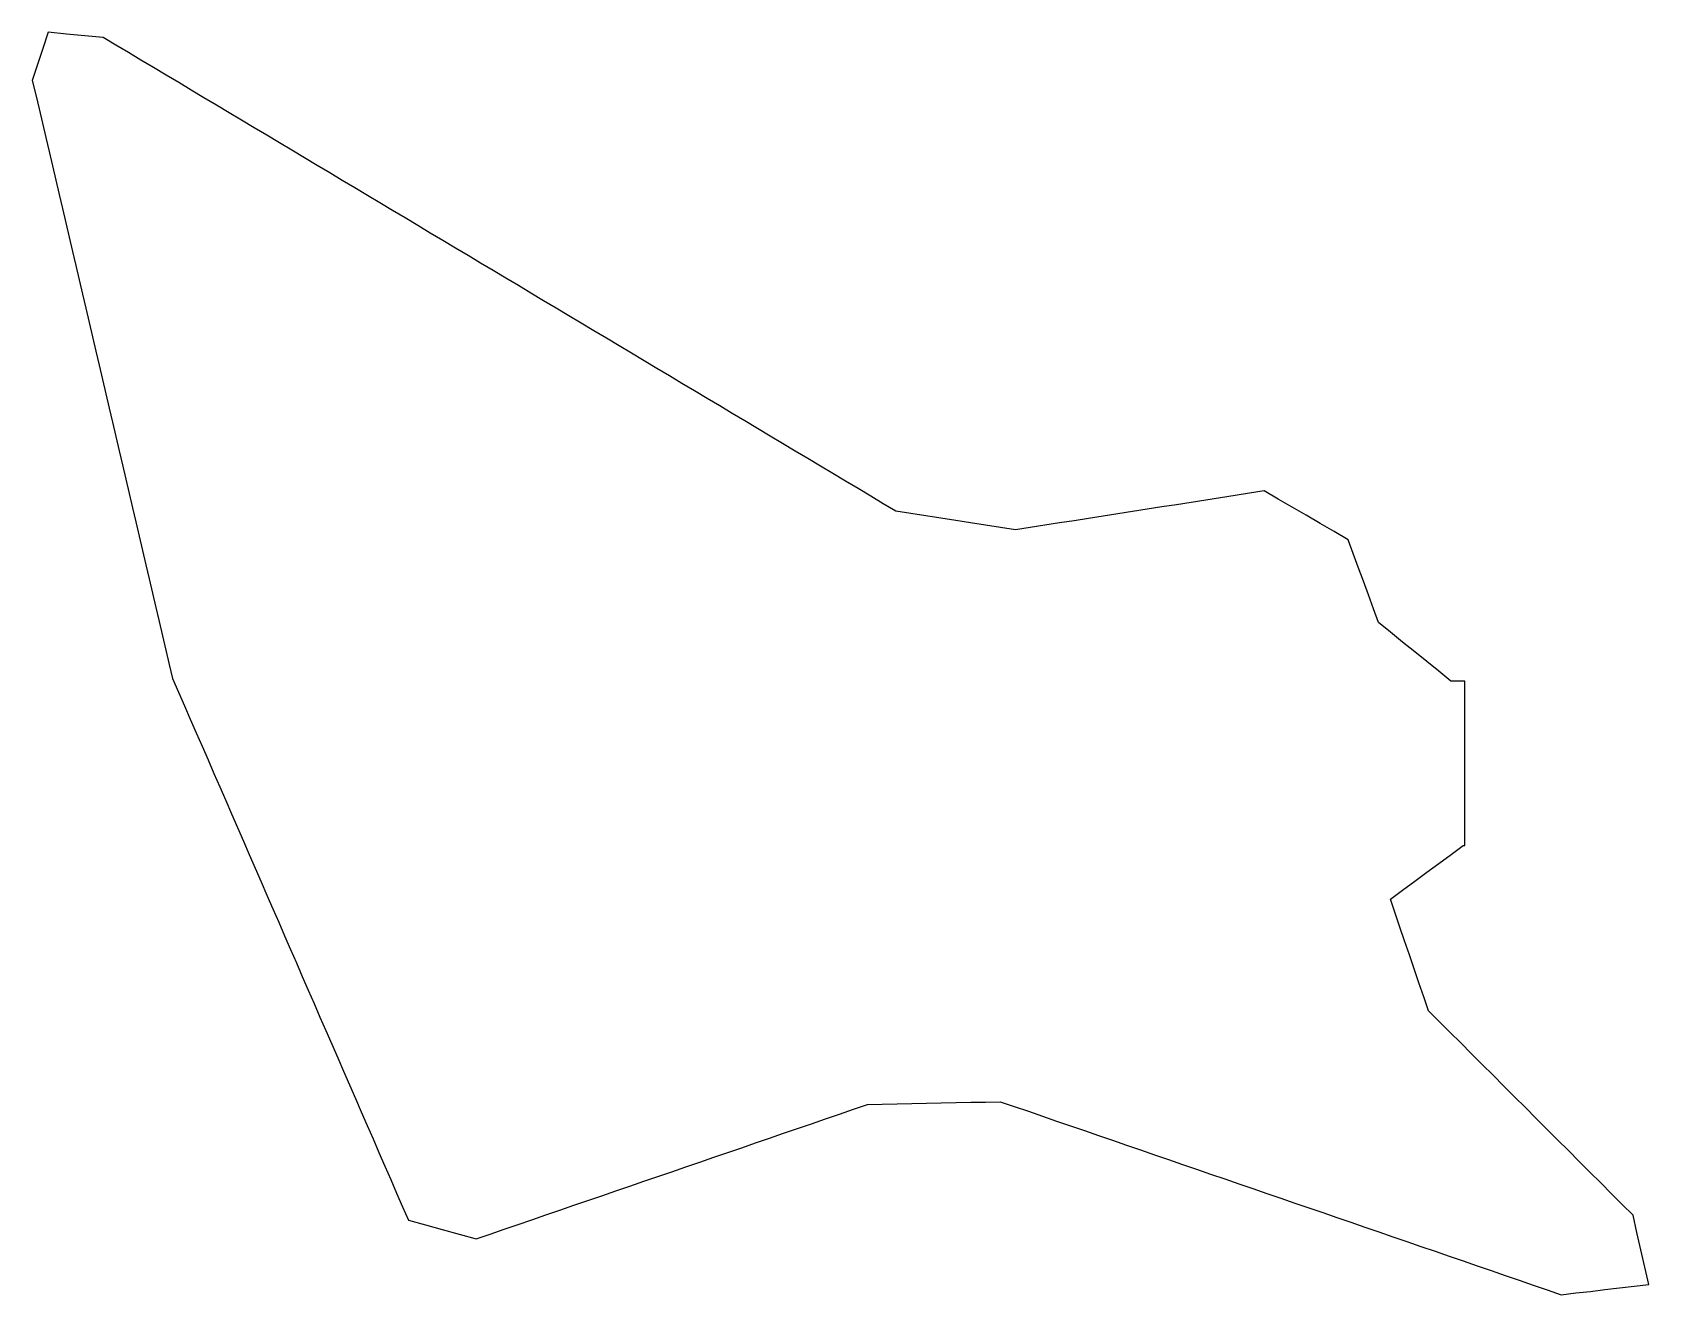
# Model space of a CAD drawing. Header units: millimetres. Extents: x -278 to 278, y -217 to 217.
import ezdxf

# ---------------------------------------------------------------- set-up
doc = ezdxf.new("R2010")
doc.units = ezdxf.units.MM
doc.layers.add('BODY_OUTLINE', color=7, linetype='Continuous')

msp = doc.modelspace()

# ---------------------------------------------------------------- linework, layer by layer
at = {"layer": 'BODY_OUTLINE'}
msp.add_lwpolyline([(272.89, -189.98), (269.18, -186.27), (265.47, -182.56), (261.76, -178.86), (258.05, -175.15), (254.35, -171.44), (250.64, -167.74), (246.93, -164.03), (243.22, -160.33), (239.51, -156.62), (235.81, -152.91), (232.1, -149.21), (228.39, -145.5), (224.68, -141.79), (220.97, -138.09), (217.27, -134.38), (213.56, -130.67), (209.85, -126.97), (206.14, -123.26), (202.43, -119.56), (200.8, -114.75), (199.16, -109.95), (197.52, -105.15), (195.89, -100.34), (194.25, -95.54), (192.62, -90.74), (190.98, -85.93), (189.34, -81.13), (193.52, -78.05), (197.7, -74.98), (201.88, -71.9), (206.06, -68.83), (210.24, -65.75), (214.41, -62.68), (214.94, -62.66), (214.94, -57.52), (214.94, -52.37), (214.94, -47.23), (214.94, -42.09), (214.94, -36.95), (214.94, -31.81), (214.94, -26.67), (214.94, -21.53), (214.94, -16.39), (214.94, -11.25), (214.94, -6.11), (210.2, -6.04), (206.04, -2.68), (201.88, 0.68), (197.72, 4.04), (193.56, 7.39), (189.39, 10.75), (185.23, 14.11), (183.5, 18.86), (181.77, 23.62), (180.03, 28.37), (178.3, 33.12), (176.56, 37.87), (174.83, 42.62), (170.01, 45.42), (165.19, 48.22), (160.37, 51.02), (155.55, 53.81), (150.74, 56.61), (145.92, 59.41), (140.88, 58.62), (135.84, 57.83), (130.8, 57.05), (125.76, 56.26), (120.72, 55.47), (115.68, 54.69), (110.64, 53.9), (105.6, 53.11), (100.56, 52.33), (95.52, 51.54), (90.48, 50.76), (85.44, 49.97), (80.4, 49.18), (75.37, 48.4), (70.33, 47.61), (65.29, 46.82), (60.25, 46.04), (55.1, 46.84), (49.95, 47.64), (44.8, 48.43), (39.66, 49.23), (34.51, 50.03), (29.36, 50.83), (24.21, 51.63), (19.06, 52.43), (14.73, 55.02), (10.4, 57.61), (6.07, 60.2), (1.73, 62.79), (-2.6, 65.38), (-6.93, 67.97), (-11.26, 70.56), (-15.59, 73.15), (-19.93, 75.73), (-24.26, 78.32), (-28.59, 80.91), (-32.92, 83.5), (-37.26, 86.09), (-41.59, 88.68), (-45.92, 91.27), (-50.25, 93.86), (-54.58, 96.45), (-58.92, 99.04), (-63.25, 101.63), (-67.58, 104.21), (-71.91, 106.8), (-76.25, 109.39), (-80.58, 111.98), (-84.91, 114.57), (-89.24, 117.16), (-93.57, 119.75), (-97.91, 122.34), (-102.24, 124.93), (-106.57, 127.52), (-110.9, 130.11), (-115.24, 132.7), (-119.57, 135.28), (-123.9, 137.87), (-128.23, 140.46), (-132.56, 143.05), (-136.9, 145.64), (-141.23, 148.23), (-145.56, 150.82), (-149.89, 153.41), (-154.23, 156), (-158.56, 158.59), (-162.89, 161.18), (-167.22, 163.76), (-171.55, 166.35), (-175.89, 168.94), (-180.22, 171.53), (-184.55, 174.12), (-188.88, 176.71), (-193.22, 179.3), (-197.55, 181.89), (-201.88, 184.48), (-206.21, 187.07), (-210.54, 189.66), (-214.88, 192.25), (-219.21, 194.83), (-223.54, 197.42), (-227.87, 200.01), (-232.21, 202.6), (-236.54, 205.19), (-240.87, 207.78), (-245.2, 210.37), (-249.53, 212.96), (-253.87, 215.55), (-260.2, 216.14), (-266.53, 216.74), (-272.85, 217.33), (-274.66, 211.81), (-276.46, 206.29), (-278.27, 200.76), (-277.12, 195.86), (-275.97, 190.95), (-274.82, 186.05), (-273.67, 181.15), (-272.52, 176.24), (-271.37, 171.34), (-270.22, 166.44), (-269.07, 161.53), (-267.92, 156.63), (-266.77, 151.72), (-265.62, 146.82), (-264.47, 141.92), (-263.32, 137.01), (-262.17, 132.11), (-261.02, 127.21), (-259.87, 122.3), (-258.72, 117.4), (-257.56, 112.49), (-256.41, 107.59), (-255.26, 102.69), (-254.11, 97.78), (-252.96, 92.88), (-251.81, 87.97), (-250.66, 83.07), (-249.51, 78.17), (-248.36, 73.26), (-247.21, 68.36), (-246.06, 63.46), (-244.91, 58.55), (-243.76, 53.65), (-242.61, 48.74), (-241.46, 43.84), (-240.31, 38.94), (-239.16, 34.03), (-238.01, 29.13), (-236.86, 24.22), (-235.71, 19.32), (-234.56, 14.42), (-233.41, 9.51), (-232.26, 4.61), (-231.11, -0.29), (-229.96, -5.2), (-227.93, -9.86), (-225.9, -14.52), (-223.87, -19.19), (-221.84, -23.85), (-219.81, -28.51), (-217.78, -33.17), (-215.75, -37.84), (-213.72, -42.5), (-211.69, -47.16), (-209.66, -51.82), (-207.63, -56.49), (-205.6, -61.15), (-203.57, -65.81), (-201.54, -70.47), (-199.51, -75.13), (-197.48, -79.8), (-195.45, -84.46), (-193.43, -89.12), (-191.4, -93.78), (-189.37, -98.45), (-187.34, -103.11), (-185.31, -107.77), (-183.28, -112.43), (-181.25, -117.1), (-179.22, -121.76), (-177.19, -126.42), (-175.16, -131.08), (-173.13, -135.75), (-171.1, -140.41), (-169.07, -145.07), (-167.04, -149.73), (-165.01, -154.4), (-162.98, -159.06), (-160.95, -163.72), (-158.92, -168.38), (-156.89, -173.05), (-154.86, -177.71), (-152.83, -182.37), (-150.8, -187.03), (-148.77, -191.7), (-142.95, -193.3), (-137.13, -194.91), (-131.31, -196.52), (-125.48, -198.13), (-120.67, -196.48), (-115.86, -194.82), (-111.04, -193.17), (-106.23, -191.52), (-101.42, -189.86), (-96.6, -188.21), (-91.79, -186.56), (-86.97, -184.91), (-82.16, -183.25), (-77.35, -181.6), (-72.53, -179.95), (-67.72, -178.29), (-62.91, -176.64), (-58.09, -174.99), (-53.28, -173.34), (-48.47, -171.68), (-43.65, -170.03), (-38.84, -168.38), (-34.02, -166.72), (-29.21, -165.07), (-24.4, -163.42), (-19.58, -161.76), (-14.77, -160.11), (-9.96, -158.46), (-5.14, -156.81), (-0.33, -155.15), (4.48, -153.5), (9.3, -151.85), (14.38, -151.74), (19.46, -151.63), (24.54, -151.52), (29.62, -151.42), (34.7, -151.31), (39.78, -151.2), (44.86, -151.09), (49.94, -150.99), (55.03, -150.88), (59.85, -152.54), (64.68, -154.2), (69.51, -155.86), (74.34, -157.53), (79.17, -159.19), (83.99, -160.85), (88.82, -162.51), (93.65, -164.17), (98.48, -165.83), (103.31, -167.49), (108.14, -169.15), (112.96, -170.82), (117.79, -172.48), (122.62, -174.14), (127.45, -175.8), (132.28, -177.46), (137.11, -179.12), (141.93, -180.78), (146.76, -182.44), (151.59, -184.11), (156.42, -185.77), (161.25, -187.43), (166.08, -189.09), (170.9, -190.75), (175.73, -192.41), (180.56, -194.07), (185.39, -195.73), (190.22, -197.4), (195.05, -199.06), (199.87, -200.72), (204.7, -202.38), (209.53, -204.04), (214.36, -205.7), (219.19, -207.36), (224.02, -209.02), (228.84, -210.69), (233.67, -212.35), (238.5, -214.01), (243.33, -215.67), (248.16, -217.33), (253.18, -216.75), (258.2, -216.18), (263.22, -215.6), (268.23, -215.03), (273.25, -214.45), (278.27, -213.88), (276.93, -207.9), (275.58, -201.93), (274.23, -195.95), (272.89, -189.98), (272.89, -189.98)], close=True, dxfattribs=at)

doc.saveas('drawing.dxf')
